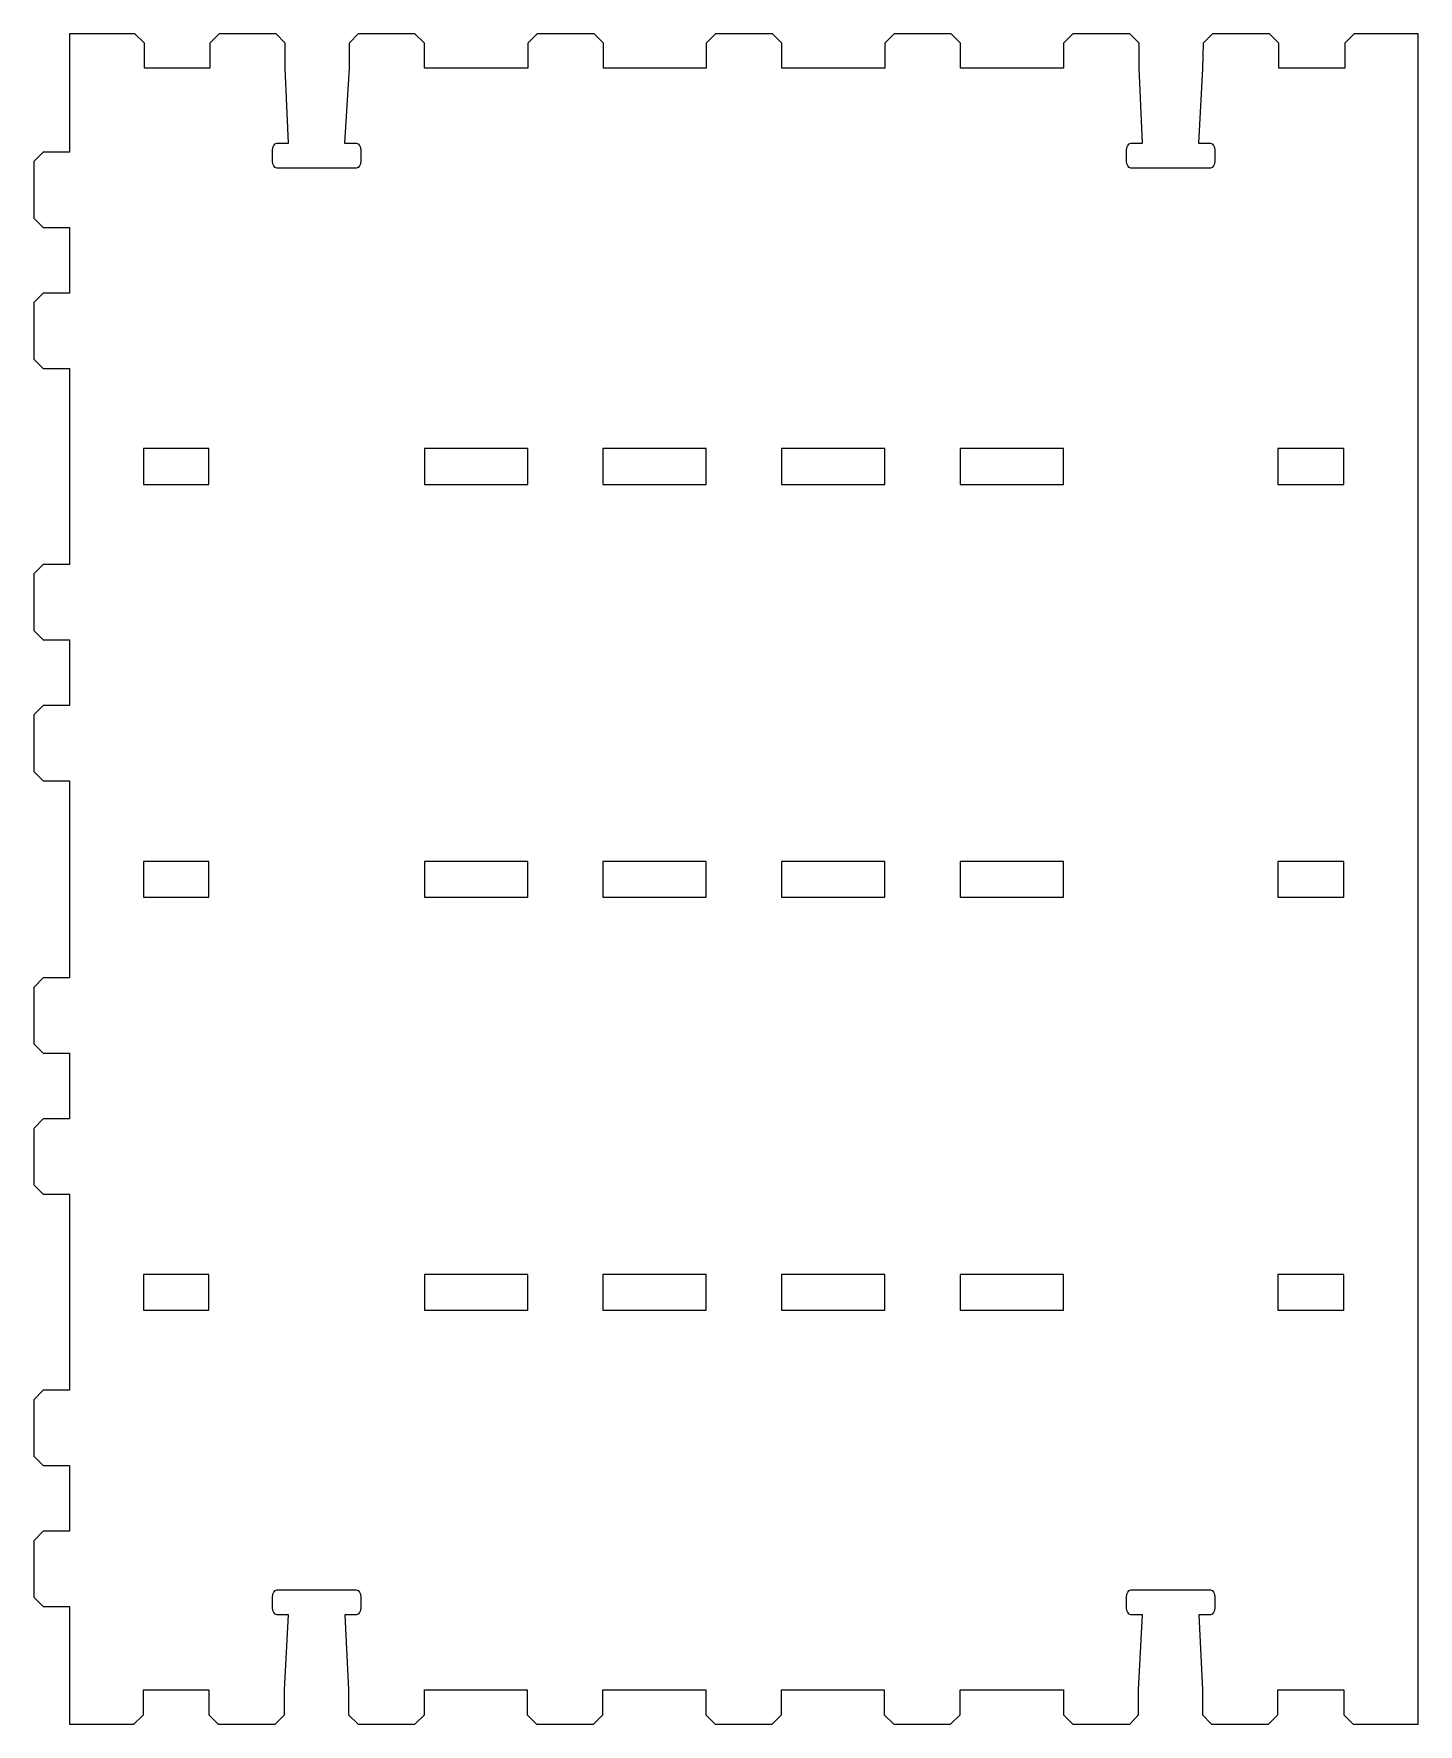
# Model space of a CAD drawing. Header units: millimetres. Extents: x -497 to 476, y -462 to 475.
# Drawn here: x -22.8 to 124.5, y -34.6 to 145.2 of the extents above; entities that cross this region are included whole.
import ezdxf

# ---------------------------------------------------------------- set-up
doc = ezdxf.new("R2010")
doc.units = ezdxf.units.MM
doc.header["$MEASUREMENT"] = 0
doc.layers.add('layer 1', color=7, linetype='Continuous')

msp = doc.modelspace()

# ---------------------------------------------------------------- linework, layer by layer
at = {"layer": 'layer 1', "lineweight": 9}
for points, knots in [([(3.0791, 133.5623), (3.0791, 133.5623), (4.3107, 133.5623), (4.3107, 133.5623), (4.3107, 133.5623), (4.3107, 133.5623), (3.9549, 141.5495), (3.9549, 141.5495), (3.9549, 141.5495), (3.9549, 141.5495), (3.9549, 144.211), (3.9549, 144.211), (3.9549, 144.211), (3.9549, 144.211), (3.0101, 145.211), (3.0101, 145.211), (3.0101, 145.211), (3.0101, 145.211), (-3.0474, 145.211), (-3.0474, 145.211), (-3.0474, 145.211), (-3.0474, 145.211), (-4.0474, 144.211), (-4.0474, 144.211), (-4.0474, 144.211), (-4.0474, 144.211), (-4.0474, 141.5495), (-4.0474, 141.5495), (-4.0474, 141.5495), (-4.0474, 141.5495), (-11.0132, 141.5495), (-11.0132, 141.5495), (-11.0132, 141.5495), (-11.0132, 141.5495), (-11.0132, 144.211), (-11.0132, 144.211), (-11.0132, 144.211), (-11.0132, 144.211), (-12.0132, 145.211), (-12.0132, 145.211), (-12.0132, 145.211), (-12.0132, 145.211), (-18.9816, 145.211), (-18.9816, 145.211), (-18.9816, 145.211), (-18.9816, 145.211), (-18.9816, 132.6138), (-18.9816, 132.6138)], [0, 0, 0, 0, 0.07692308, 0.07692308, 0.07692308, 0.07692308, 0.15384615, 0.15384615, 0.15384615, 0.15384615, 0.23076923, 0.23076923, 0.23076923, 0.23076923, 0.30769231, 0.30769231, 0.30769231, 0.30769231, 0.38461538, 0.38461538, 0.38461538, 0.38461538, 0.46153846, 0.46153846, 0.46153846, 0.46153846, 0.53846154, 0.53846154, 0.53846154, 0.53846154, 0.61538462, 0.61538462, 0.61538462, 0.61538462, 0.69230769, 0.69230769, 0.69230769, 0.69230769, 0.76923077, 0.76923077, 0.76923077, 0.76923077, 0.84615385, 0.84615385, 0.84615385, 0.84615385, 1, 1, 1, 1]), ([(93.9574, 133.5623), (93.9574, 133.5623), (95.1889, 133.5623), (95.1889, 133.5623), (95.1889, 133.5623), (95.1889, 133.5623), (94.8331, 141.5495), (94.8331, 141.5495), (94.8331, 141.5495), (94.8331, 141.5495), (94.8325, 144.211), (94.8325, 144.211), (94.8325, 144.211), (94.8325, 144.211), (93.8325, 145.211), (93.8325, 145.211), (93.8325, 145.211), (93.8325, 145.211), (87.7749, 145.211), (87.7749, 145.211), (87.7749, 145.211), (87.7749, 145.211), (86.7749, 144.211), (86.7749, 144.211), (86.7749, 144.211), (86.7749, 144.211), (86.7749, 141.5495), (86.7749, 141.5495), (86.7749, 141.5495), (86.7749, 141.5495), (75.8325, 141.5495), (75.8325, 141.5495), (75.8325, 141.5495), (75.8325, 141.5495), (75.8325, 144.211), (75.8325, 144.211), (75.8325, 144.211), (75.8325, 144.211), (74.8325, 145.211), (74.8325, 145.211), (74.8325, 145.211), (74.8325, 145.211), (68.7749, 145.211), (68.7749, 145.211), (68.7749, 145.211), (68.7749, 145.211), (67.7749, 144.211), (67.7749, 144.211), (67.7749, 144.211), (67.7749, 144.211), (67.7749, 141.5495), (67.7749, 141.5495), (67.7749, 141.5495), (67.7749, 141.5495), (56.8325, 141.5495), (56.8325, 141.5495), (56.8325, 141.5495), (56.8325, 141.5495), (56.8325, 144.211), (56.8325, 144.211), (56.8325, 144.211), (56.8325, 144.211), (55.8325, 145.211), (55.8325, 145.211), (55.8325, 145.211), (55.8325, 145.211), (49.7749, 145.211), (49.7749, 145.211), (49.7749, 145.211), (49.7749, 145.211), (48.7749, 144.211), (48.7749, 144.211), (48.7749, 144.211), (48.7749, 144.211), (48.7749, 141.5495), (48.7749, 141.5495), (48.7749, 141.5495), (48.7749, 141.5495), (37.8325, 141.5495), (37.8325, 141.5495), (37.8325, 141.5495), (37.8325, 141.5495), (37.8325, 144.211), (37.8325, 144.211), (37.8325, 144.211), (37.8325, 144.211), (36.8325, 145.211), (36.8325, 145.211), (36.8325, 145.211), (36.8325, 145.211), (30.7749, 145.211), (30.7749, 145.211), (30.7749, 145.211), (30.7749, 145.211), (29.7749, 144.211), (29.7749, 144.211), (29.7749, 144.211), (29.7749, 144.211), (29.7749, 141.5495), (29.7749, 141.5495), (29.7749, 141.5495), (29.7749, 141.5495), (18.775, 141.5495), (18.775, 141.5495), (18.775, 141.5495), (18.775, 141.5495), (18.775, 144.211), (18.775, 144.211), (18.775, 144.211), (18.775, 144.211), (17.775, 145.211), (17.775, 145.211), (17.775, 145.211), (17.775, 145.211), (11.7174, 145.211), (11.7174, 145.211), (11.7174, 145.211), (11.7174, 145.211), (10.7734, 144.211), (10.7734, 144.211), (10.7734, 144.211), (10.7734, 144.211), (10.7734, 141.5495), (10.7734, 141.5495), (10.7734, 141.5495), (10.7734, 141.5495), (10.29, 133.5623), (10.29, 133.5623), (10.29, 133.5623), (10.29, 133.5623), (11.5366, 133.5623), (11.5366, 133.5623)], [0, 0, 0, 0, 0.02941176, 0.02941176, 0.02941176, 0.02941176, 0.05882353, 0.05882353, 0.05882353, 0.05882353, 0.08823529, 0.08823529, 0.08823529, 0.08823529, 0.11764706, 0.11764706, 0.11764706, 0.11764706, 0.14705882, 0.14705882, 0.14705882, 0.14705882, 0.17647059, 0.17647059, 0.17647059, 0.17647059, 0.20588235, 0.20588235, 0.20588235, 0.20588235, 0.23529412, 0.23529412, 0.23529412, 0.23529412, 0.26470588, 0.26470588, 0.26470588, 0.26470588, 0.29411765, 0.29411765, 0.29411765, 0.29411765, 0.32352941, 0.32352941, 0.32352941, 0.32352941, 0.35294118, 0.35294118, 0.35294118, 0.35294118, 0.38235294, 0.38235294, 0.38235294, 0.38235294, 0.41176471, 0.41176471, 0.41176471, 0.41176471, 0.44117647, 0.44117647, 0.44117647, 0.44117647, 0.47058824, 0.47058824, 0.47058824, 0.47058824, 0.5, 0.5, 0.5, 0.5, 0.52941176, 0.52941176, 0.52941176, 0.52941176, 0.55882353, 0.55882353, 0.55882353, 0.55882353, 0.58823529, 0.58823529, 0.58823529, 0.58823529, 0.61764706, 0.61764706, 0.61764706, 0.61764706, 0.64705882, 0.64705882, 0.64705882, 0.64705882, 0.67647059, 0.67647059, 0.67647059, 0.67647059, 0.70588235, 0.70588235, 0.70588235, 0.70588235, 0.73529412, 0.73529412, 0.73529412, 0.73529412, 0.76470588, 0.76470588, 0.76470588, 0.76470588, 0.79411765, 0.79411765, 0.79411765, 0.79411765, 0.82352941, 0.82352941, 0.82352941, 0.82352941, 0.85294118, 0.85294118, 0.85294118, 0.85294118, 0.88235294, 0.88235294, 0.88235294, 0.88235294, 0.91176471, 0.91176471, 0.91176471, 0.91176471, 0.94117647, 0.94117647, 0.94117647, 0.94117647, 1, 1, 1, 1]), ([(102.415, -22.9797), (102.415, -22.9797), (101.1834, -22.9797), (101.1834, -22.9797), (101.1834, -22.9797), (101.1834, -22.9797), (101.5951, -30.9668), (101.5951, -30.9668), (101.5951, -30.9668), (101.5951, -30.9668), (101.5951, -33.6283), (101.5951, -33.6283), (101.5951, -33.6283), (101.5951, -33.6283), (102.5398, -34.6283), (102.5398, -34.6283), (102.5398, -34.6283), (102.5398, -34.6283), (108.5973, -34.6283), (108.5973, -34.6283), (108.5973, -34.6283), (108.5973, -34.6283), (109.5973, -33.6283), (109.5973, -33.6283), (109.5973, -33.6283), (109.5973, -33.6283), (109.5973, -30.9668), (109.5973, -30.9668), (109.5973, -30.9668), (109.5973, -30.9668), (116.6098, -30.9668), (116.6098, -30.9668), (116.6098, -30.9668), (116.6098, -30.9668), (116.6098, -33.6283), (116.6098, -33.6283), (116.6098, -33.6283), (116.6098, -33.6283), (117.6098, -34.6283), (117.6098, -34.6283), (117.6098, -34.6283), (117.6098, -34.6283), (124.5315, -34.6283), (124.5315, -34.6283), (124.5315, -34.6283), (124.5315, -34.6283), (124.5315, 145.211), (124.5315, 145.211), (124.5315, 145.211), (124.5315, 145.211), (117.7216, 145.211), (117.7216, 145.211), (117.7216, 145.211), (117.7216, 145.211), (116.7216, 144.211), (116.7216, 144.211), (116.7216, 144.211), (116.7216, 144.211), (116.7216, 141.5495), (116.7216, 141.5495), (116.7216, 141.5495), (116.7216, 141.5495), (109.7091, 141.5495), (109.7091, 141.5495), (109.7091, 141.5495), (109.7091, 141.5495), (109.7091, 144.211), (109.7091, 144.211), (109.7091, 144.211), (109.7091, 144.211), (108.7091, 145.211), (108.7091, 145.211), (108.7091, 145.211), (108.7091, 145.211), (102.6516, 145.211), (102.6516, 145.211), (102.6516, 145.211), (102.6516, 145.211), (101.6515, 144.211), (101.6515, 144.211), (101.6515, 144.211), (101.6515, 144.211), (101.5957, 141.4771), (101.5957, 141.4771), (101.5957, 141.4771), (101.5957, 141.4771), (101.1682, 133.5623), (101.1682, 133.5623), (101.1682, 133.5623), (101.1682, 133.5623), (102.4149, 133.5623), (102.4149, 133.5623)], [0, 0, 0, 0, 0.04166667, 0.04166667, 0.04166667, 0.04166667, 0.08333333, 0.08333333, 0.08333333, 0.08333333, 0.125, 0.125, 0.125, 0.125, 0.16666667, 0.16666667, 0.16666667, 0.16666667, 0.20833333, 0.20833333, 0.20833333, 0.20833333, 0.25, 0.25, 0.25, 0.25, 0.29166667, 0.29166667, 0.29166667, 0.29166667, 0.33333333, 0.33333333, 0.33333333, 0.33333333, 0.375, 0.375, 0.375, 0.375, 0.41666667, 0.41666667, 0.41666667, 0.41666667, 0.45833333, 0.45833333, 0.45833333, 0.45833333, 0.5, 0.5, 0.5, 0.5, 0.54166667, 0.54166667, 0.54166667, 0.54166667, 0.58333333, 0.58333333, 0.58333333, 0.58333333, 0.625, 0.625, 0.625, 0.625, 0.66666667, 0.66666667, 0.66666667, 0.66666667, 0.70833333, 0.70833333, 0.70833333, 0.70833333, 0.75, 0.75, 0.75, 0.75, 0.79166667, 0.79166667, 0.79166667, 0.79166667, 0.83333333, 0.83333333, 0.83333333, 0.83333333, 0.875, 0.875, 0.875, 0.875, 0.91666667, 0.91666667, 0.91666667, 0.91666667, 1, 1, 1, 1]), ([(-18.9816, 132.6138), (-18.9816, 132.6138), (-21.7815, 132.6138), (-21.7815, 132.6138), (-21.7815, 132.6138), (-21.7815, 132.6138), (-22.7815, 131.6137), (-22.7815, 131.6137), (-22.7815, 131.6137), (-22.7815, 131.6137), (-22.7815, 125.6138), (-22.7815, 125.6138), (-22.7815, 125.6138), (-22.7815, 125.6138), (-21.7815, 124.6138), (-21.7815, 124.6138), (-21.7815, 124.6138), (-21.7815, 124.6138), (-18.9816, 124.6138), (-18.9816, 124.6138), (-18.9816, 124.6138), (-18.9816, 124.6138), (-18.9816, 117.6137), (-18.9816, 117.6137), (-18.9816, 117.6137), (-18.9816, 117.6137), (-21.7815, 117.6137), (-21.7815, 117.6137), (-21.7815, 117.6137), (-21.7815, 117.6137), (-22.7815, 116.6137), (-22.7815, 116.6137), (-22.7815, 116.6137), (-22.7815, 116.6137), (-22.7815, 110.6138), (-22.7815, 110.6138), (-22.7815, 110.6138), (-22.7815, 110.6138), (-21.7815, 109.6138), (-21.7815, 109.6138), (-21.7815, 109.6138), (-21.7815, 109.6138), (-18.9816, 109.6138), (-18.9816, 109.6138), (-18.9816, 109.6138), (-18.9816, 109.6138), (-18.9816, 88.7424), (-18.9816, 88.7424), (-18.9816, 88.7424), (-18.9816, 88.7424), (-21.7815, 88.7424), (-21.7815, 88.7424), (-21.7815, 88.7424), (-21.7815, 88.7424), (-22.7815, 87.7424), (-22.7815, 87.7424), (-22.7815, 87.7424), (-22.7815, 87.7424), (-22.7815, 81.7425), (-22.7815, 81.7425), (-22.7815, 81.7425), (-22.7815, 81.7425), (-21.7815, 80.7425), (-21.7815, 80.7425), (-21.7815, 80.7425), (-21.7815, 80.7425), (-18.9816, 80.7425), (-18.9816, 80.7425), (-18.9816, 80.7425), (-18.9816, 80.7425), (-18.9816, 73.7424), (-18.9816, 73.7424), (-18.9816, 73.7424), (-18.9816, 73.7424), (-21.7815, 73.7424), (-21.7815, 73.7424), (-21.7815, 73.7424), (-21.7815, 73.7424), (-22.7815, 72.7424), (-22.7815, 72.7424), (-22.7815, 72.7424), (-22.7815, 72.7424), (-22.7815, 66.7425), (-22.7815, 66.7425), (-22.7815, 66.7425), (-22.7815, 66.7425), (-21.7815, 65.7425), (-21.7815, 65.7425), (-21.7815, 65.7425), (-21.7815, 65.7425), (-18.9816, 65.7425), (-18.9816, 65.7425), (-18.9816, 65.7425), (-18.9816, 65.7425), (-18.9816, 44.7634), (-18.9816, 44.7634), (-18.9816, 44.7634), (-18.9816, 44.7634), (-21.7815, 44.7634), (-21.7815, 44.7634), (-21.7815, 44.7634), (-21.7815, 44.7634), (-22.7815, 43.7635), (-22.7815, 43.7635), (-22.7815, 43.7635), (-22.7815, 43.7635), (-22.7815, 37.7635), (-22.7815, 37.7635), (-22.7815, 37.7635), (-22.7815, 37.7635), (-21.7815, 36.7635), (-21.7815, 36.7635), (-21.7815, 36.7635), (-21.7815, 36.7635), (-18.9816, 36.7635), (-18.9816, 36.7635), (-18.9816, 36.7635), (-18.9816, 36.7635), (-18.9816, 29.7634), (-18.9816, 29.7634), (-18.9816, 29.7634), (-18.9816, 29.7634), (-21.7815, 29.7634), (-21.7815, 29.7634), (-21.7815, 29.7634), (-21.7815, 29.7634), (-22.7815, 28.7634), (-22.7815, 28.7634), (-22.7815, 28.7634), (-22.7815, 28.7634), (-22.7815, 22.7635), (-22.7815, 22.7635), (-22.7815, 22.7635), (-22.7815, 22.7635), (-21.7815, 21.7635), (-21.7815, 21.7635), (-21.7815, 21.7635), (-21.7815, 21.7635), (-18.9816, 21.7635), (-18.9816, 21.7635), (-18.9816, 21.7635), (-18.9816, 21.7635), (-18.9816, 0.8921), (-18.9816, 0.8921), (-18.9816, 0.8921), (-18.9816, 0.8921), (-21.7815, 0.8921), (-21.7815, 0.8921), (-21.7815, 0.8921), (-21.7815, 0.8921), (-22.7815, -0.1078), (-22.7815, -0.1078), (-22.7815, -0.1078), (-22.7815, -0.1078), (-22.7815, -6.1078), (-22.7815, -6.1078), (-22.7815, -6.1078), (-22.7815, -6.1078), (-21.7815, -7.1078), (-21.7815, -7.1078), (-21.7815, -7.1078), (-21.7815, -7.1078), (-18.9816, -7.1078), (-18.9816, -7.1078), (-18.9816, -7.1078), (-18.9816, -7.1078), (-18.9816, -14.1079), (-18.9816, -14.1079), (-18.9816, -14.1079), (-18.9816, -14.1079), (-21.7815, -14.1079), (-21.7815, -14.1079), (-21.7815, -14.1079), (-21.7815, -14.1079), (-22.7815, -15.1079), (-22.7815, -15.1079), (-22.7815, -15.1079), (-22.7815, -15.1079), (-22.7815, -21.1078), (-22.7815, -21.1078), (-22.7815, -21.1078), (-22.7815, -21.1078), (-21.7815, -22.1078), (-21.7815, -22.1078), (-21.7815, -22.1078), (-21.7815, -22.1078), (-18.9816, -22.1078), (-18.9816, -22.1078), (-18.9816, -22.1078), (-18.9816, -22.1078), (-18.9816, -34.6283), (-18.9816, -34.6283), (-18.9816, -34.6283), (-18.9816, -34.6283), (-12.125, -34.6283), (-12.125, -34.6283), (-12.125, -34.6283), (-12.125, -34.6283), (-11.125, -33.6283), (-11.125, -33.6283), (-11.125, -33.6283), (-11.125, -33.6283), (-11.125, -30.9668), (-11.125, -30.9668), (-11.125, -30.9668), (-11.125, -30.9668), (-4.1592, -30.9668), (-4.1592, -30.9668), (-4.1592, -30.9668), (-4.1592, -30.9668), (-4.1592, -33.6283), (-4.1592, -33.6283), (-4.1592, -33.6283), (-4.1592, -33.6283), (-3.1592, -34.6283), (-3.1592, -34.6283), (-3.1592, -34.6283), (-3.1592, -34.6283), (2.8984, -34.6283), (2.8984, -34.6283), (2.8984, -34.6283), (2.8984, -34.6283), (3.8983, -33.6283), (3.8983, -33.6283), (3.8983, -33.6283), (3.8983, -33.6283), (3.8983, -30.9668), (3.8983, -30.9668), (3.8983, -30.9668), (3.8983, -30.9668), (4.3258, -22.9797), (4.3258, -22.9797), (4.3258, -22.9797), (4.3258, -22.9797), (3.0791, -22.9797), (3.0791, -22.9797)], [0, 0, 0, 0, 0.01666667, 0.01666667, 0.01666667, 0.01666667, 0.03333333, 0.03333333, 0.03333333, 0.03333333, 0.05, 0.05, 0.05, 0.05, 0.06666667, 0.06666667, 0.06666667, 0.06666667, 0.08333333, 0.08333333, 0.08333333, 0.08333333, 0.1, 0.1, 0.1, 0.1, 0.11666667, 0.11666667, 0.11666667, 0.11666667, 0.13333333, 0.13333333, 0.13333333, 0.13333333, 0.15, 0.15, 0.15, 0.15, 0.16666667, 0.16666667, 0.16666667, 0.16666667, 0.18333333, 0.18333333, 0.18333333, 0.18333333, 0.2, 0.2, 0.2, 0.2, 0.21666667, 0.21666667, 0.21666667, 0.21666667, 0.23333333, 0.23333333, 0.23333333, 0.23333333, 0.25, 0.25, 0.25, 0.25, 0.26666667, 0.26666667, 0.26666667, 0.26666667, 0.28333333, 0.28333333, 0.28333333, 0.28333333, 0.3, 0.3, 0.3, 0.3, 0.31666667, 0.31666667, 0.31666667, 0.31666667, 0.33333333, 0.33333333, 0.33333333, 0.33333333, 0.35, 0.35, 0.35, 0.35, 0.36666667, 0.36666667, 0.36666667, 0.36666667, 0.38333333, 0.38333333, 0.38333333, 0.38333333, 0.4, 0.4, 0.4, 0.4, 0.41666667, 0.41666667, 0.41666667, 0.41666667, 0.43333333, 0.43333333, 0.43333333, 0.43333333, 0.45, 0.45, 0.45, 0.45, 0.46666667, 0.46666667, 0.46666667, 0.46666667, 0.48333333, 0.48333333, 0.48333333, 0.48333333, 0.5, 0.5, 0.5, 0.5, 0.51666667, 0.51666667, 0.51666667, 0.51666667, 0.53333333, 0.53333333, 0.53333333, 0.53333333, 0.55, 0.55, 0.55, 0.55, 0.56666667, 0.56666667, 0.56666667, 0.56666667, 0.58333333, 0.58333333, 0.58333333, 0.58333333, 0.6, 0.6, 0.6, 0.6, 0.61666667, 0.61666667, 0.61666667, 0.61666667, 0.63333333, 0.63333333, 0.63333333, 0.63333333, 0.65, 0.65, 0.65, 0.65, 0.66666667, 0.66666667, 0.66666667, 0.66666667, 0.68333333, 0.68333333, 0.68333333, 0.68333333, 0.7, 0.7, 0.7, 0.7, 0.71666667, 0.71666667, 0.71666667, 0.71666667, 0.73333333, 0.73333333, 0.73333333, 0.73333333, 0.75, 0.75, 0.75, 0.75, 0.76666667, 0.76666667, 0.76666667, 0.76666667, 0.78333333, 0.78333333, 0.78333333, 0.78333333, 0.8, 0.8, 0.8, 0.8, 0.81666667, 0.81666667, 0.81666667, 0.81666667, 0.83333333, 0.83333333, 0.83333333, 0.83333333, 0.85, 0.85, 0.85, 0.85, 0.86666667, 0.86666667, 0.86666667, 0.86666667, 0.88333333, 0.88333333, 0.88333333, 0.88333333, 0.9, 0.9, 0.9, 0.9, 0.91666667, 0.91666667, 0.91666667, 0.91666667, 0.93333333, 0.93333333, 0.93333333, 0.93333333, 0.95, 0.95, 0.95, 0.95, 0.96666667, 0.96666667, 0.96666667, 0.96666667, 1, 1, 1, 1]), ([(-4.1592, 97.2781), (-4.1592, 97.2781), (-11.125, 97.2781), (-11.125, 97.2781), (-11.125, 97.2781), (-11.125, 97.2781), (-11.125, 101.0781), (-11.125, 101.0781), (-11.125, 101.0781), (-11.125, 101.0781), (-4.1592, 101.0781), (-4.1592, 101.0781), (-4.1592, 101.0781), (-4.1592, 101.0781), (-4.1592, 97.2781), (-4.1592, 97.2781)], [0, 0, 0, 0, 0.2, 0.2, 0.2, 0.2, 0.4, 0.4, 0.4, 0.4, 0.6, 0.6, 0.6, 0.6, 1, 1, 1, 1]), ([(29.775, 97.2781), (29.775, 97.2781), (18.775, 97.2781), (18.775, 97.2781), (18.775, 97.2781), (18.775, 97.2781), (18.775, 101.0781), (18.775, 101.0781), (18.775, 101.0781), (18.775, 101.0781), (29.775, 101.0781), (29.775, 101.0781), (29.775, 101.0781), (29.775, 101.0781), (29.775, 97.2781), (29.775, 97.2781)], [0, 0, 0, 0, 0.2, 0.2, 0.2, 0.2, 0.4, 0.4, 0.4, 0.4, 0.6, 0.6, 0.6, 0.6, 1, 1, 1, 1]), ([(48.775, 97.2781), (48.775, 97.2781), (37.775, 97.2781), (37.775, 97.2781), (37.775, 97.2781), (37.775, 97.2781), (37.775, 101.0781), (37.775, 101.0781), (37.775, 101.0781), (37.775, 101.0781), (48.775, 101.0781), (48.775, 101.0781), (48.775, 101.0781), (48.775, 101.0781), (48.775, 97.2781), (48.775, 97.2781)], [0, 0, 0, 0, 0.2, 0.2, 0.2, 0.2, 0.4, 0.4, 0.4, 0.4, 0.6, 0.6, 0.6, 0.6, 1, 1, 1, 1]), ([(67.775, 97.2781), (67.775, 97.2781), (56.775, 97.2781), (56.775, 97.2781), (56.775, 97.2781), (56.775, 97.2781), (56.775, 101.0781), (56.775, 101.0781), (56.775, 101.0781), (56.775, 101.0781), (67.775, 101.0781), (67.775, 101.0781), (67.775, 101.0781), (67.775, 101.0781), (67.775, 97.2781), (67.775, 97.2781)], [0, 0, 0, 0, 0.2, 0.2, 0.2, 0.2, 0.4, 0.4, 0.4, 0.4, 0.6, 0.6, 0.6, 0.6, 1, 1, 1, 1]), ([(86.775, 97.2781), (86.775, 97.2781), (75.775, 97.2781), (75.775, 97.2781), (75.775, 97.2781), (75.775, 97.2781), (75.775, 101.0781), (75.775, 101.0781), (75.775, 101.0781), (75.775, 101.0781), (86.775, 101.0781), (86.775, 101.0781), (86.775, 101.0781), (86.775, 101.0781), (86.775, 97.2781), (86.775, 97.2781)], [0, 0, 0, 0, 0.2, 0.2, 0.2, 0.2, 0.4, 0.4, 0.4, 0.4, 0.6, 0.6, 0.6, 0.6, 1, 1, 1, 1]), ([(116.6097, 97.2781), (116.6097, 97.2781), (109.5973, 97.2781), (109.5973, 97.2781), (109.5973, 97.2781), (109.5973, 97.2781), (109.5973, 101.0781), (109.5973, 101.0781), (109.5973, 101.0781), (109.5973, 101.0781), (116.6097, 101.0781), (116.6097, 101.0781), (116.6097, 101.0781), (116.6097, 101.0781), (116.6097, 97.2781), (116.6097, 97.2781)], [0, 0, 0, 0, 0.2, 0.2, 0.2, 0.2, 0.4, 0.4, 0.4, 0.4, 0.6, 0.6, 0.6, 0.6, 1, 1, 1, 1]), ([(-4.1592, 53.3453), (-4.1592, 53.3453), (-11.125, 53.3453), (-11.125, 53.3453), (-11.125, 53.3453), (-11.125, 53.3453), (-11.125, 57.1453), (-11.125, 57.1453), (-11.125, 57.1453), (-11.125, 57.1453), (-4.1592, 57.1453), (-4.1592, 57.1453), (-4.1592, 57.1453), (-4.1592, 57.1453), (-4.1592, 53.3453), (-4.1592, 53.3453)], [0, 0, 0, 0, 0.2, 0.2, 0.2, 0.2, 0.4, 0.4, 0.4, 0.4, 0.6, 0.6, 0.6, 0.6, 1, 1, 1, 1]), ([(29.775, 53.3453), (29.775, 53.3453), (18.775, 53.3453), (18.775, 53.3453), (18.775, 53.3453), (18.775, 53.3453), (18.775, 57.1453), (18.775, 57.1453), (18.775, 57.1453), (18.775, 57.1453), (29.775, 57.1453), (29.775, 57.1453), (29.775, 57.1453), (29.775, 57.1453), (29.775, 53.3453), (29.775, 53.3453)], [0, 0, 0, 0, 0.2, 0.2, 0.2, 0.2, 0.4, 0.4, 0.4, 0.4, 0.6, 0.6, 0.6, 0.6, 1, 1, 1, 1]), ([(48.775, 53.3453), (48.775, 53.3453), (37.775, 53.3453), (37.775, 53.3453), (37.775, 53.3453), (37.775, 53.3453), (37.775, 57.1453), (37.775, 57.1453), (37.775, 57.1453), (37.775, 57.1453), (48.775, 57.1453), (48.775, 57.1453), (48.775, 57.1453), (48.775, 57.1453), (48.775, 53.3453), (48.775, 53.3453)], [0, 0, 0, 0, 0.2, 0.2, 0.2, 0.2, 0.4, 0.4, 0.4, 0.4, 0.6, 0.6, 0.6, 0.6, 1, 1, 1, 1]), ([(67.775, 53.3453), (67.775, 53.3453), (56.775, 53.3453), (56.775, 53.3453), (56.775, 53.3453), (56.775, 53.3453), (56.775, 57.1453), (56.775, 57.1453), (56.775, 57.1453), (56.775, 57.1453), (67.775, 57.1453), (67.775, 57.1453), (67.775, 57.1453), (67.775, 57.1453), (67.775, 53.3453), (67.775, 53.3453)], [0, 0, 0, 0, 0.2, 0.2, 0.2, 0.2, 0.4, 0.4, 0.4, 0.4, 0.6, 0.6, 0.6, 0.6, 1, 1, 1, 1]), ([(86.775, 53.3453), (86.775, 53.3453), (75.775, 53.3453), (75.775, 53.3453), (75.775, 53.3453), (75.775, 53.3453), (75.775, 57.1453), (75.775, 57.1453), (75.775, 57.1453), (75.775, 57.1453), (86.775, 57.1453), (86.775, 57.1453), (86.775, 57.1453), (86.775, 57.1453), (86.775, 53.3453), (86.775, 53.3453)], [0, 0, 0, 0, 0.2, 0.2, 0.2, 0.2, 0.4, 0.4, 0.4, 0.4, 0.6, 0.6, 0.6, 0.6, 1, 1, 1, 1]), ([(116.6097, 53.3453), (116.6097, 53.3453), (109.5973, 53.3453), (109.5973, 53.3453), (109.5973, 53.3453), (109.5973, 53.3453), (109.5973, 57.1453), (109.5973, 57.1453), (109.5973, 57.1453), (109.5973, 57.1453), (116.6097, 57.1453), (116.6097, 57.1453), (116.6097, 57.1453), (116.6097, 57.1453), (116.6097, 53.3453), (116.6097, 53.3453)], [0, 0, 0, 0, 0.2, 0.2, 0.2, 0.2, 0.4, 0.4, 0.4, 0.4, 0.6, 0.6, 0.6, 0.6, 1, 1, 1, 1]), ([(-4.1592, 9.4125), (-4.1592, 9.4125), (-11.125, 9.4125), (-11.125, 9.4125), (-11.125, 9.4125), (-11.125, 9.4125), (-11.125, 13.2126), (-11.125, 13.2126), (-11.125, 13.2126), (-11.125, 13.2126), (-4.1592, 13.2126), (-4.1592, 13.2126), (-4.1592, 13.2126), (-4.1592, 13.2126), (-4.1592, 9.4125), (-4.1592, 9.4125)], [0, 0, 0, 0, 0.2, 0.2, 0.2, 0.2, 0.4, 0.4, 0.4, 0.4, 0.6, 0.6, 0.6, 0.6, 1, 1, 1, 1]), ([(29.775, 9.4125), (29.775, 9.4125), (18.775, 9.4125), (18.775, 9.4125), (18.775, 9.4125), (18.775, 9.4125), (18.775, 13.2126), (18.775, 13.2126), (18.775, 13.2126), (18.775, 13.2126), (29.775, 13.2126), (29.775, 13.2126), (29.775, 13.2126), (29.775, 13.2126), (29.775, 9.4125), (29.775, 9.4125)], [0, 0, 0, 0, 0.2, 0.2, 0.2, 0.2, 0.4, 0.4, 0.4, 0.4, 0.6, 0.6, 0.6, 0.6, 1, 1, 1, 1]), ([(48.775, 9.4125), (48.775, 9.4125), (37.775, 9.4125), (37.775, 9.4125), (37.775, 9.4125), (37.775, 9.4125), (37.775, 13.2126), (37.775, 13.2126), (37.775, 13.2126), (37.775, 13.2126), (48.775, 13.2126), (48.775, 13.2126), (48.775, 13.2126), (48.775, 13.2126), (48.775, 9.4125), (48.775, 9.4125)], [0, 0, 0, 0, 0.2, 0.2, 0.2, 0.2, 0.4, 0.4, 0.4, 0.4, 0.6, 0.6, 0.6, 0.6, 1, 1, 1, 1]), ([(67.775, 9.4125), (67.775, 9.4125), (56.775, 9.4125), (56.775, 9.4125), (56.775, 9.4125), (56.775, 9.4125), (56.775, 13.2126), (56.775, 13.2126), (56.775, 13.2126), (56.775, 13.2126), (67.775, 13.2126), (67.775, 13.2126), (67.775, 13.2126), (67.775, 13.2126), (67.775, 9.4125), (67.775, 9.4125)], [0, 0, 0, 0, 0.2, 0.2, 0.2, 0.2, 0.4, 0.4, 0.4, 0.4, 0.6, 0.6, 0.6, 0.6, 1, 1, 1, 1]), ([(86.775, 9.4125), (86.775, 9.4125), (75.775, 9.4125), (75.775, 9.4125), (75.775, 9.4125), (75.775, 9.4125), (75.775, 13.2126), (75.775, 13.2126), (75.775, 13.2126), (75.775, 13.2126), (86.775, 13.2126), (86.775, 13.2126), (86.775, 13.2126), (86.775, 13.2126), (86.775, 9.4125), (86.775, 9.4125)], [0, 0, 0, 0, 0.2, 0.2, 0.2, 0.2, 0.4, 0.4, 0.4, 0.4, 0.6, 0.6, 0.6, 0.6, 1, 1, 1, 1]), ([(116.6097, 9.4125), (116.6097, 9.4125), (109.5973, 9.4125), (109.5973, 9.4125), (109.5973, 9.4125), (109.5973, 9.4125), (109.5973, 13.2126), (109.5973, 13.2126), (109.5973, 13.2126), (109.5973, 13.2126), (116.6097, 13.2126), (116.6097, 13.2126), (116.6097, 13.2126), (116.6097, 13.2126), (116.6097, 9.4125), (116.6097, 9.4125)], [0, 0, 0, 0, 0.2, 0.2, 0.2, 0.2, 0.4, 0.4, 0.4, 0.4, 0.6, 0.6, 0.6, 0.6, 1, 1, 1, 1]), ([(11.5366, -22.9797), (11.5366, -22.9797), (10.3051, -22.9797), (10.3051, -22.9797), (10.3051, -22.9797), (10.3051, -22.9797), (10.7168, -30.9668), (10.7168, -30.9668), (10.7168, -30.9668), (10.7168, -30.9668), (10.7174, -33.6283), (10.7174, -33.6283), (10.7174, -33.6283), (10.7174, -33.6283), (11.7174, -34.6283), (11.7174, -34.6283), (11.7174, -34.6283), (11.7174, -34.6283), (17.775, -34.6283), (17.775, -34.6283), (17.775, -34.6283), (17.775, -34.6283), (18.775, -33.6283), (18.775, -33.6283), (18.775, -33.6283), (18.775, -33.6283), (18.775, -30.9668), (18.775, -30.9668), (18.775, -30.9668), (18.775, -30.9668), (29.7174, -30.9668), (29.7174, -30.9668), (29.7174, -30.9668), (29.7174, -30.9668), (29.7174, -33.6283), (29.7174, -33.6283), (29.7174, -33.6283), (29.7174, -33.6283), (30.7175, -34.6283), (30.7175, -34.6283), (30.7175, -34.6283), (30.7175, -34.6283), (36.775, -34.6283), (36.775, -34.6283), (36.775, -34.6283), (36.775, -34.6283), (37.775, -33.6283), (37.775, -33.6283), (37.775, -33.6283), (37.775, -33.6283), (37.775, -30.9668), (37.775, -30.9668), (37.775, -30.9668), (37.775, -30.9668), (48.7174, -30.9668), (48.7174, -30.9668), (48.7174, -30.9668), (48.7174, -30.9668), (48.7174, -33.6283), (48.7174, -33.6283), (48.7174, -33.6283), (48.7174, -33.6283), (49.7174, -34.6283), (49.7174, -34.6283), (49.7174, -34.6283), (49.7174, -34.6283), (55.775, -34.6283), (55.775, -34.6283), (55.775, -34.6283), (55.775, -34.6283), (56.775, -33.6283), (56.775, -33.6283), (56.775, -33.6283), (56.775, -33.6283), (56.775, -30.9668), (56.775, -30.9668), (56.775, -30.9668), (56.775, -30.9668), (67.7175, -30.9668), (67.7175, -30.9668), (67.7175, -30.9668), (67.7175, -30.9668), (67.7175, -33.6283), (67.7175, -33.6283), (67.7175, -33.6283), (67.7175, -33.6283), (68.7174, -34.6283), (68.7174, -34.6283), (68.7174, -34.6283), (68.7174, -34.6283), (74.775, -34.6283), (74.775, -34.6283), (74.775, -34.6283), (74.775, -34.6283), (75.775, -33.6283), (75.775, -33.6283), (75.775, -33.6283), (75.775, -33.6283), (75.775, -30.9668), (75.775, -30.9668), (75.775, -30.9668), (75.775, -30.9668), (86.7749, -30.9668), (86.7749, -30.9668), (86.7749, -30.9668), (86.7749, -30.9668), (86.7749, -33.6283), (86.7749, -33.6283), (86.7749, -33.6283), (86.7749, -33.6283), (87.775, -34.6283), (87.775, -34.6283), (87.775, -34.6283), (87.775, -34.6283), (93.8325, -34.6283), (93.8325, -34.6283), (93.8325, -34.6283), (93.8325, -34.6283), (94.7765, -33.6283), (94.7765, -33.6283), (94.7765, -33.6283), (94.7765, -33.6283), (94.7765, -30.9668), (94.7765, -30.9668), (94.7765, -30.9668), (94.7765, -30.9668), (95.2041, -22.9797), (95.2041, -22.9797), (95.2041, -22.9797), (95.2041, -22.9797), (93.9574, -22.9797), (93.9574, -22.9797)], [0, 0, 0, 0, 0.02941176, 0.02941176, 0.02941176, 0.02941176, 0.05882353, 0.05882353, 0.05882353, 0.05882353, 0.08823529, 0.08823529, 0.08823529, 0.08823529, 0.11764706, 0.11764706, 0.11764706, 0.11764706, 0.14705882, 0.14705882, 0.14705882, 0.14705882, 0.17647059, 0.17647059, 0.17647059, 0.17647059, 0.20588235, 0.20588235, 0.20588235, 0.20588235, 0.23529412, 0.23529412, 0.23529412, 0.23529412, 0.26470588, 0.26470588, 0.26470588, 0.26470588, 0.29411765, 0.29411765, 0.29411765, 0.29411765, 0.32352941, 0.32352941, 0.32352941, 0.32352941, 0.35294118, 0.35294118, 0.35294118, 0.35294118, 0.38235294, 0.38235294, 0.38235294, 0.38235294, 0.41176471, 0.41176471, 0.41176471, 0.41176471, 0.44117647, 0.44117647, 0.44117647, 0.44117647, 0.47058824, 0.47058824, 0.47058824, 0.47058824, 0.5, 0.5, 0.5, 0.5, 0.52941176, 0.52941176, 0.52941176, 0.52941176, 0.55882353, 0.55882353, 0.55882353, 0.55882353, 0.58823529, 0.58823529, 0.58823529, 0.58823529, 0.61764706, 0.61764706, 0.61764706, 0.61764706, 0.64705882, 0.64705882, 0.64705882, 0.64705882, 0.67647059, 0.67647059, 0.67647059, 0.67647059, 0.70588235, 0.70588235, 0.70588235, 0.70588235, 0.73529412, 0.73529412, 0.73529412, 0.73529412, 0.76470588, 0.76470588, 0.76470588, 0.76470588, 0.79411765, 0.79411765, 0.79411765, 0.79411765, 0.82352941, 0.82352941, 0.82352941, 0.82352941, 0.85294118, 0.85294118, 0.85294118, 0.85294118, 0.88235294, 0.88235294, 0.88235294, 0.88235294, 0.91176471, 0.91176471, 0.91176471, 0.91176471, 0.94117647, 0.94117647, 0.94117647, 0.94117647, 1, 1, 1, 1])]:
    msp.add_open_spline(points, degree=3, knots=knots, dxfattribs=at)
for points in [[(2.6093, 132.8037), (2.6093, 133.2227), (2.8196, 133.5623), (3.0791, 133.5623)], [(11.5366, 133.5623), (11.7961, 133.5623), (12.0065, 133.2227), (12.0065, 132.8037)], [(93.4876, 132.8037), (93.4876, 133.2227), (93.6978, 133.5623), (93.9574, 133.5623)], [(102.4149, 133.5623), (102.6744, 133.5623), (102.8848, 133.2227), (102.8848, 132.8037)], [(2.6093, 131.6859), (2.6093, 131.6859), (2.6093, 132.8037), (2.6093, 132.8037)], [(3.0791, 130.9273), (2.8196, 130.9273), (2.6093, 131.267), (2.6093, 131.6859)], [(12.0065, 131.6859), (12.0065, 131.267), (11.7961, 130.9273), (11.5366, 130.9273)], [(12.0065, 132.8037), (12.0065, 132.8037), (12.0065, 131.6859), (12.0065, 131.6859)], [(93.4876, 131.6859), (93.4876, 131.6859), (93.4876, 132.8037), (93.4876, 132.8037)], [(93.9574, 130.9273), (93.6978, 130.9273), (93.4876, 131.267), (93.4876, 131.6859)], [(102.8848, 131.6859), (102.8848, 131.267), (102.6744, 130.9273), (102.4149, 130.9273)], [(102.8848, 132.8037), (102.8848, 132.8037), (102.8848, 131.6859), (102.8848, 131.6859)], [(11.5366, 130.9273), (11.5366, 130.9273), (3.0791, 130.9273), (3.0791, 130.9273)], [(102.4149, 130.9273), (102.4149, 130.9273), (93.9574, 130.9273), (93.9574, 130.9273)], [(2.6093, -21.1033), (2.6093, -20.6843), (2.8196, -20.3446), (3.0791, -20.3446)], [(2.6093, -22.221), (2.6093, -22.221), (2.6093, -21.1033), (2.6093, -21.1033)], [(3.0791, -20.3446), (3.0791, -20.3446), (11.5366, -20.3446), (11.5366, -20.3446)], [(11.5366, -20.3446), (11.7961, -20.3446), (12.0065, -20.6843), (12.0065, -21.1033)], [(12.0065, -21.1033), (12.0065, -21.1033), (12.0065, -22.221), (12.0065, -22.221)], [(93.4876, -21.1033), (93.4876, -20.6843), (93.6978, -20.3446), (93.9574, -20.3446)], [(93.4876, -22.221), (93.4876, -22.221), (93.4876, -21.1033), (93.4876, -21.1033)], [(93.9574, -20.3446), (93.9574, -20.3446), (102.415, -20.3446), (102.415, -20.3446)], [(102.415, -20.3446), (102.6744, -20.3446), (102.8848, -20.6843), (102.8848, -21.1033)], [(102.8848, -21.1033), (102.8848, -21.1033), (102.8848, -22.221), (102.8848, -22.221)], [(3.0791, -22.9797), (2.8196, -22.9797), (2.6093, -22.64), (2.6093, -22.221)], [(12.0065, -22.221), (12.0065, -22.64), (11.7961, -22.9797), (11.5366, -22.9797)], [(93.9574, -22.9797), (93.6978, -22.9797), (93.4876, -22.64), (93.4876, -22.221)], [(102.8848, -22.221), (102.8848, -22.64), (102.6744, -22.9797), (102.415, -22.9797)]]:
    msp.add_open_spline(points, degree=3, dxfattribs=at)

doc.saveas('drawing.dxf')
